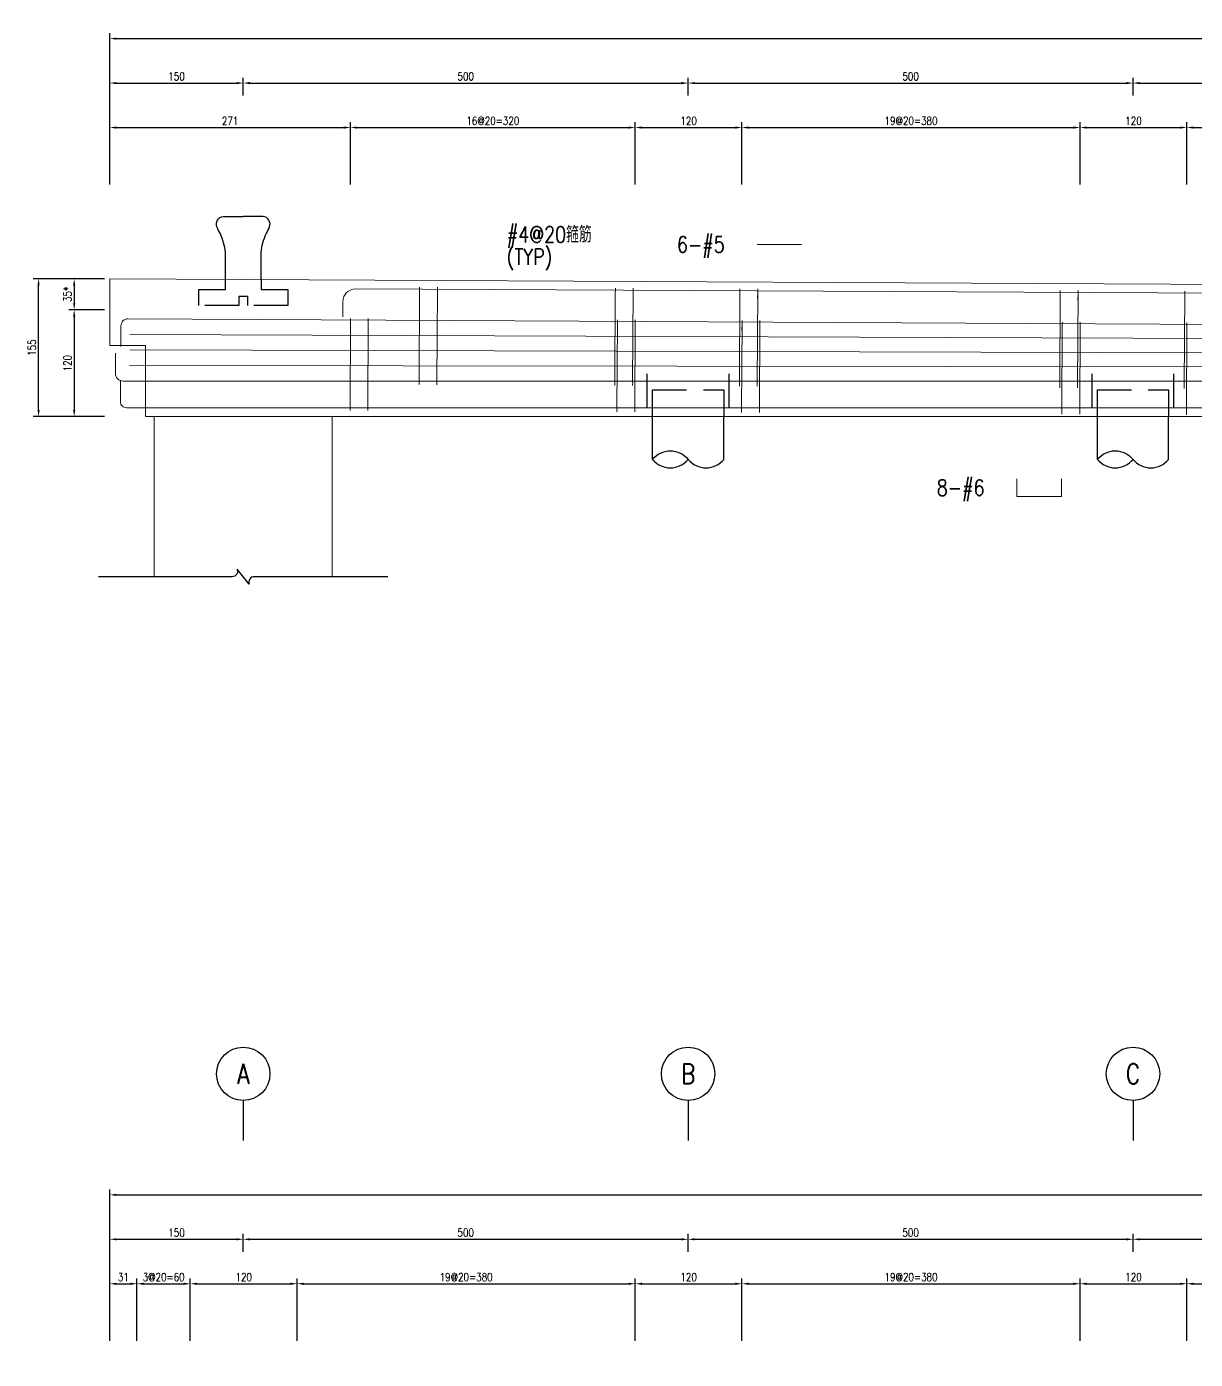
# Model space of a CAD drawing. Extents: x -4754 to 4976, y -19960 to 3841.
# Drawn here: x -359 to 955, y -14060 to -12561 of the extents above; entities that cross this region are included whole.
import ezdxf
from ezdxf.enums import TextEntityAlignment as Align

# ---------------------------------------------------------------- set-up
doc = ezdxf.new("R2010")
doc.units = 0
doc.header["$LTSCALE"] = 3
doc.linetypes.add('DASHED', pattern=[19.05, 12.7, -6.35])
doc.layers.get('0').update_dxf_attribs({"linetype": 'CONTINUOUS'})
doc.layers.add('HB_0', color=7, linetype='CONTINUOUS', transparency=0.5)
for name, color, linetype in [('HB_DIM', 1, 'CONTINUOUS'), ('HB_TXT_CTEXT', 2, 'CONTINUOUS'), ('鋼筋', 3, 'CONTINUOUS')]:
    doc.layers.add(name, color=color, linetype=linetype)
doc.styles.get("Standard").update_dxf_attribs({"font": 'ROMANS.shx', "width": 0.8, "bigfont": 'chineset.shx'})
doc.dimstyles.new('30', dxfattribs={"dimscale": 3, "dimtxt": 3, "dimasz": 2.5, "dimexe": 2, "dimexo": 2, "dimgap": 1, "dimtad": 1, "dimdsep": 46, "dimtxsty": 'Standard', "dimcen": 0, "dimclrd": 256, "dimclre": 256, "dimclrt": 2, "dimadec": 0, "dimazin": 0, "dimtfac": 1, "dimtix": 1, "dimtmove": 2, "dimatfit": 3, "dimfxl": 1, "dimtolj": 1, "dimtzin": 0, "dimarcsym": 0})

# ---------------------------------------------------------------- blocks, each defined once
blk = doc.blocks.new('fender_bottom')
at = {"color": 1, "linetype": 'Continuous'}
blk.add_lwpolyline([(162.5, 0), (12.5, 0, 0.529473), (6.7, -8.6), (-6.7, 8.6, -0.532815), (-12.5, 0), (-162.5, 0)], format="xyb", dxfattribs=at)
blk = doc.blocks.new('fender_top_transverse')
at = {"layer": 'HB_0', "color": 1, "linetype": 'Continuous'}
for points in [[(-20, 30), (-20, 60, 0.07193), (-25.7, 80.5, -0.041495), (-29.5, 88.2, -0.488993), (-22.5, 100), (0, 100)], [(20, 30), (20, 60, -0.07193), (25.7, 80.5, 0.041495), (29.5, 88.2, 0.488993), (22.5, 100), (0, 100)]]:
    blk.add_lwpolyline(points, format="xyb", dxfattribs=at)
at = {"layer": 'HB_0', "color": 252, "linetype": 'DASHED'}
blk.add_lwpolyline([(20, 30), (20, 18), (50, 18), (50, 0), (5, 0), (5, 10), (-5, 10), (-5, 0), (-50, 0), (-50, 18), (-20, 18), (-20, 30)], dxfattribs=at)
blk = doc.blocks.new('pile_vertical')
at = {"color": 252, "linetype": 'DASHED'}
for p, q in [((-46, 10), (-46, 50)), ((46, 10), (46, 50))]:
    blk.add_line(p, q, dxfattribs=at)
at = {"linetype": 'Continuous'}
for p, q in [((-40, -48.1), (-40, 0)), ((40, -48.1), (40, 0))]:
    blk.add_line(p, q, dxfattribs=at)
at = {"color": 252, "linetype": 'DASHED'}
blk.add_lwpolyline([(-40, 0), (-40, 30), (40, 30), (40, 0)], dxfattribs=at)
at = {"linetype": 'Continuous'}
for points in [[(-40, -48.1, -0.48), (0, -48.1, 0.48), (40, -48.1, 0.48)], [(-40, -48.1, 0.48), (0, -48.1, 0.48)]]:
    blk.add_lwpolyline(points, format="xyb", dxfattribs=at)
blk = doc.blocks.new('*D369')
at = {"layer": 'HB_DIM', "linetype": 'Continuous', "lineweight": -2}
for p, q in [((-271.4, -12844.8), (-311.4, -12844.8)), ((-305.4, -12852.3), (-305.4, -12872.3)), ((-271.4, -12879.8), (-311.4, -12879.8))]:
    blk.add_line(p, q, dxfattribs=at)
at = {"layer": 'HB_DIM'}
for points in [[(-304.2, -12852.3), (-306.7, -12852.3), (-305.4, -12844.8)], [(-306.7, -12872.3), (-304.2, -12872.3), (-305.4, -12879.8)]]:
    blk.add_solid(points, dxfattribs=at)
at = {"layer": 'HB_DIM', "color": 2, "linetype": 'Continuous', "insert": (-312.9, -12862.3), "char_height": 9, "attachment_point": 5, "rotation": 90}
blk.add_mtext('\\A1;35*', dxfattribs=at)
blk = doc.blocks.new('*D370')
at = {"layer": 'HB_DIM', "linetype": 'Continuous', "lineweight": -2}
for p, q in [((-271.4, -12879.8), (-311.4, -12879.8)), ((-305.4, -12887.3), (-305.4, -12992.3)), ((-271.4, -12999.8), (-311.4, -12999.8))]:
    blk.add_line(p, q, dxfattribs=at)
at = {"layer": 'HB_DIM'}
for points in [[(-304.2, -12887.3), (-306.7, -12887.3), (-305.4, -12879.8)], [(-306.7, -12992.3), (-304.2, -12992.3), (-305.4, -12999.8)]]:
    blk.add_solid(points, dxfattribs=at)
at = {"layer": 'HB_DIM', "color": 2, "linetype": 'Continuous', "insert": (-312.9, -12939.8), "char_height": 9, "attachment_point": 5, "rotation": 90}
blk.add_mtext('\\A1;120', dxfattribs=at)
blk = doc.blocks.new('*D371')
at = {"layer": 'HB_DIM', "linetype": 'Continuous', "lineweight": -2}
for p, q in [((-265.4, -12738.8), (-265.4, -12668.8)), ((-257.9, -12674.8), (-2.4, -12674.8)), ((5.1, -12738.8), (5.1, -12668.8))]:
    blk.add_line(p, q, dxfattribs=at)
at = {"layer": 'HB_DIM'}
for points in [[(-257.9, -12673.6), (-257.9, -12676.1), (-265.4, -12674.8)], [(-2.4, -12676.1), (-2.4, -12673.6), (5.1, -12674.8)]]:
    blk.add_solid(points, dxfattribs=at)
at = {"layer": 'HB_DIM', "color": 2, "linetype": 'Continuous', "insert": (-130.2, -12667.3), "char_height": 9, "attachment_point": 5, "rotation": 0}
blk.add_mtext('\\A1;271', dxfattribs=at)
blk = doc.blocks.new('*D372')
at = {"layer": 'HB_DIM', "linetype": 'Continuous', "lineweight": -2}
for p, q in [((5.1, -12738.8), (5.1, -12668.8)), ((12.6, -12674.8), (317.6, -12674.8)), ((325.1, -12738.8), (325.1, -12668.8))]:
    blk.add_line(p, q, dxfattribs=at)
at = {"layer": 'HB_DIM'}
for points in [[(12.6, -12673.6), (12.6, -12676.1), (5.1, -12674.8)], [(317.6, -12676.1), (317.6, -12673.6), (325.1, -12674.8)]]:
    blk.add_solid(points, dxfattribs=at)
at = {"layer": 'HB_DIM', "color": 2, "linetype": 'Continuous', "insert": (165.1, -12667.3), "char_height": 9, "attachment_point": 5, "rotation": 0}
blk.add_mtext('\\A1;16@20=320', dxfattribs=at)
blk = doc.blocks.new('*D373')
at = {"layer": 'HB_DIM', "linetype": 'Continuous', "lineweight": -2}
for p, q in [((325.1, -12738.8), (325.1, -12668.8)), ((332.6, -12674.8), (437.6, -12674.8)), ((445.1, -12738.8), (445.1, -12668.8))]:
    blk.add_line(p, q, dxfattribs=at)
at = {"layer": 'HB_DIM'}
for points in [[(332.6, -12673.6), (332.6, -12676.1), (325.1, -12674.8)], [(437.6, -12676.1), (437.6, -12673.6), (445.1, -12674.8)]]:
    blk.add_solid(points, dxfattribs=at)
at = {"layer": 'HB_DIM', "color": 2, "linetype": 'Continuous', "insert": (385.1, -12667.3), "char_height": 9, "attachment_point": 5, "rotation": 0}
blk.add_mtext('\\A1;120', dxfattribs=at)
blk = doc.blocks.new('*D374')
at = {"layer": 'HB_DIM', "linetype": 'Continuous', "lineweight": -2}
for p, q in [((445.1, -12738.8), (445.1, -12668.8)), ((452.6, -12674.8), (817.6, -12674.8)), ((825.1, -12738.8), (825.1, -12668.8))]:
    blk.add_line(p, q, dxfattribs=at)
at = {"layer": 'HB_DIM'}
for points in [[(452.6, -12673.6), (452.6, -12676.1), (445.1, -12674.8)], [(817.6, -12676.1), (817.6, -12673.6), (825.1, -12674.8)]]:
    blk.add_solid(points, dxfattribs=at)
at = {"layer": 'HB_DIM', "color": 2, "linetype": 'Continuous', "insert": (635.1, -12667.3), "char_height": 9, "attachment_point": 5, "rotation": 0}
blk.add_mtext('\\A1;19@20=380', dxfattribs=at)
blk = doc.blocks.new('*D375')
at = {"layer": 'HB_DIM', "linetype": 'Continuous', "lineweight": -2}
for p, q in [((825.1, -12738.8), (825.1, -12668.8)), ((832.6, -12674.8), (937.6, -12674.8)), ((945.1, -12738.8), (945.1, -12668.8))]:
    blk.add_line(p, q, dxfattribs=at)
at = {"layer": 'HB_DIM'}
for points in [[(832.6, -12673.6), (832.6, -12676.1), (825.1, -12674.8)], [(937.6, -12676.1), (937.6, -12673.6), (945.1, -12674.8)]]:
    blk.add_solid(points, dxfattribs=at)
at = {"layer": 'HB_DIM', "color": 2, "linetype": 'Continuous', "insert": (885.1, -12667.3), "char_height": 9, "attachment_point": 5, "rotation": 0}
blk.add_mtext('\\A1;120', dxfattribs=at)
blk = doc.blocks.new('*D376')
at = {"layer": 'HB_DIM', "linetype": 'Continuous', "lineweight": -2}
for p, q in [((945.1, -12738.8), (945.1, -12668.8)), ((952.6, -12674.8), (1317.6, -12674.8)), ((1325.1, -12738.8), (1325.1, -12668.8))]:
    blk.add_line(p, q, dxfattribs=at)
at = {"layer": 'HB_DIM'}
for points in [[(952.6, -12673.6), (952.6, -12676.1), (945.1, -12674.8)], [(1317.6, -12676.1), (1317.6, -12673.6), (1325.1, -12674.8)]]:
    blk.add_solid(points, dxfattribs=at)
at = {"layer": 'HB_DIM', "color": 2, "linetype": 'Continuous', "insert": (1135.1, -12667.3), "char_height": 9, "attachment_point": 5, "rotation": 0}
blk.add_mtext('\\A1;19@20=380', dxfattribs=at)
blk = doc.blocks.new('*D384')
at = {"layer": 'HB_DIM', "linetype": 'Continuous', "lineweight": -2}
for p, q in [((-265.4, -12738.8), (-265.4, -12568.8)), ((2714.6, -12753.8), (2714.6, -12568.8)), ((-257.9, -12574.8), (2707.1, -12574.8))]:
    blk.add_line(p, q, dxfattribs=at)
at = {"layer": 'HB_DIM'}
for points in [[(-257.9, -12573.6), (-257.9, -12576.1), (-265.4, -12574.8)], [(2707.1, -12576.1), (2707.1, -12573.6), (2714.6, -12574.8)]]:
    blk.add_solid(points, dxfattribs=at)
at = {"layer": 'HB_DIM', "color": 2, "linetype": 'Continuous', "insert": (1224.6, -12567.3), "char_height": 9, "attachment_point": 5, "rotation": 0}
blk.add_mtext('\\A1;2980', dxfattribs=at)
blk = doc.blocks.new('*D385')
at = {"layer": 'HB_DIM', "linetype": 'Continuous', "lineweight": -2}
for p, q in [((-265.4, -12738.8), (-265.4, -12618.8)), ((-257.9, -12624.8), (-122.9, -12624.8)), ((-115.4, -12638.8), (-115.4, -12618.8))]:
    blk.add_line(p, q, dxfattribs=at)
at = {"layer": 'HB_DIM'}
for points in [[(-257.9, -12623.6), (-257.9, -12626.1), (-265.4, -12624.8)], [(-122.9, -12626.1), (-122.9, -12623.6), (-115.4, -12624.8)]]:
    blk.add_solid(points, dxfattribs=at)
at = {"layer": 'HB_DIM', "color": 2, "linetype": 'Continuous', "insert": (-190.4, -12617.3), "char_height": 9, "attachment_point": 5, "rotation": 0}
blk.add_mtext('\\A1;150', dxfattribs=at)
blk = doc.blocks.new('*D386')
at = {"layer": 'HB_DIM', "linetype": 'Continuous', "lineweight": -2}
for p, q in [((-115.4, -12638.8), (-115.4, -12618.8)), ((-107.9, -12624.8), (377.1, -12624.8)), ((384.6, -12638.8), (384.6, -12618.8))]:
    blk.add_line(p, q, dxfattribs=at)
at = {"layer": 'HB_DIM'}
for points in [[(-107.9, -12623.6), (-107.9, -12626.1), (-115.4, -12624.8)], [(377.1, -12626.1), (377.1, -12623.6), (384.6, -12624.8)]]:
    blk.add_solid(points, dxfattribs=at)
at = {"layer": 'HB_DIM', "color": 2, "linetype": 'Continuous', "insert": (134.6, -12617.3), "char_height": 9, "attachment_point": 5, "rotation": 0}
blk.add_mtext('\\A1;500', dxfattribs=at)
blk = doc.blocks.new('*D387')
at = {"layer": 'HB_DIM', "linetype": 'Continuous', "lineweight": -2}
for p, q in [((384.6, -12638.8), (384.6, -12618.8)), ((392.1, -12624.8), (877.1, -12624.8)), ((884.6, -12638.8), (884.6, -12618.8))]:
    blk.add_line(p, q, dxfattribs=at)
at = {"layer": 'HB_DIM'}
for points in [[(392.1, -12623.6), (392.1, -12626.1), (384.6, -12624.8)], [(877.1, -12626.1), (877.1, -12623.6), (884.6, -12624.8)]]:
    blk.add_solid(points, dxfattribs=at)
at = {"layer": 'HB_DIM', "color": 2, "linetype": 'Continuous', "insert": (634.6, -12617.3), "char_height": 9, "attachment_point": 5, "rotation": 0}
blk.add_mtext('\\A1;500', dxfattribs=at)
blk = doc.blocks.new('*D388')
at = {"layer": 'HB_DIM', "linetype": 'Continuous', "lineweight": -2}
for p, q in [((884.6, -12638.8), (884.6, -12618.8)), ((892.1, -12624.8), (1377.1, -12624.8)), ((1384.6, -12638.8), (1384.6, -12618.8))]:
    blk.add_line(p, q, dxfattribs=at)
at = {"layer": 'HB_DIM'}
for points in [[(892.1, -12623.6), (892.1, -12626.1), (884.6, -12624.8)], [(1377.1, -12626.1), (1377.1, -12623.6), (1384.6, -12624.8)]]:
    blk.add_solid(points, dxfattribs=at)
at = {"layer": 'HB_DIM', "color": 2, "linetype": 'Continuous', "insert": (1134.6, -12617.3), "char_height": 9, "attachment_point": 5, "rotation": 0}
blk.add_mtext('\\A1;500', dxfattribs=at)
blk = doc.blocks.new('*D392')
at = {"layer": 'HB_DIM', "linetype": 'Continuous', "lineweight": -2}
for p, q in [((-281.4, -12844.8), (-351.4, -12844.8)), ((-345.4, -12992.3), (-345.4, -12852.3)), ((-281.4, -12999.8), (-351.4, -12999.8))]:
    blk.add_line(p, q, dxfattribs=at)
at = {"layer": 'HB_DIM'}
for points in [[(-344.2, -12852.3), (-346.7, -12852.3), (-345.4, -12844.8)], [(-346.7, -12992.3), (-344.2, -12992.3), (-345.4, -12999.8)]]:
    blk.add_solid(points, dxfattribs=at)
at = {"layer": 'HB_DIM', "color": 2, "linetype": 'Continuous', "insert": (-352.9, -12922.3), "char_height": 9, "attachment_point": 5, "rotation": 90}
blk.add_mtext('\\A1;155', dxfattribs=at)
blk = doc.blocks.new('line_guide')
at = {"color": 4, "linetype": 'Continuous'}
blk.add_line((0, 0), (0, -45), dxfattribs=at)
blk.add_circle((0, 30), 30, dxfattribs=at)
at = {"color": 4, "linetype": 'Continuous', "width": 0.8}
blk.add_attdef('A', text='', height=22.5, dxfattribs=at).set_placement((0, 30), align=Align.MIDDLE)
blk = doc.blocks.new('*D395')
at = {"layer": 'HB_DIM', "linetype": 'Continuous', "lineweight": -2}
for p, q in [((-265.4, -14038.8), (-265.4, -13968.8)), ((-257.9, -13974.8), (-242.4, -13974.8)), ((-234.9, -14038.8), (-234.9, -13968.8))]:
    blk.add_line(p, q, dxfattribs=at)
at = {"layer": 'HB_DIM'}
for points in [[(-257.9, -13973.6), (-257.9, -13976.1), (-265.4, -13974.8)], [(-242.4, -13976.1), (-242.4, -13973.6), (-234.9, -13974.8)]]:
    blk.add_solid(points, dxfattribs=at)
at = {"layer": 'HB_DIM', "color": 2, "linetype": 'Continuous', "insert": (-250.2, -13967.3), "char_height": 9, "attachment_point": 5, "rotation": 0}
blk.add_mtext('\\A1;31', dxfattribs=at)
blk = doc.blocks.new('*D396')
at = {"layer": 'HB_DIM', "linetype": 'Continuous', "lineweight": -2}
for p, q in [((-234.9, -14038.8), (-234.9, -13968.8)), ((-227.4, -13974.8), (-182.4, -13974.8)), ((-174.9, -14038.8), (-174.9, -13968.8))]:
    blk.add_line(p, q, dxfattribs=at)
at = {"layer": 'HB_DIM'}
for points in [[(-227.4, -13973.6), (-227.4, -13976.1), (-234.9, -13974.8)], [(-182.4, -13976.1), (-182.4, -13973.6), (-174.9, -13974.8)]]:
    blk.add_solid(points, dxfattribs=at)
at = {"layer": 'HB_DIM', "color": 2, "linetype": 'Continuous', "insert": (-204.9, -13967.3), "char_height": 9, "attachment_point": 5, "rotation": 0}
blk.add_mtext('\\A1;3@20=60', dxfattribs=at)
blk = doc.blocks.new('*D397')
at = {"layer": 'HB_DIM', "linetype": 'Continuous', "lineweight": -2}
for p, q in [((-174.9, -14038.8), (-174.9, -13968.8)), ((-167.4, -13974.8), (-62.4, -13974.8)), ((-54.9, -14038.8), (-54.9, -13968.8))]:
    blk.add_line(p, q, dxfattribs=at)
at = {"layer": 'HB_DIM'}
for points in [[(-167.4, -13973.6), (-167.4, -13976.1), (-174.9, -13974.8)], [(-62.4, -13976.1), (-62.4, -13973.6), (-54.9, -13974.8)]]:
    blk.add_solid(points, dxfattribs=at)
at = {"layer": 'HB_DIM', "color": 2, "linetype": 'Continuous', "insert": (-114.9, -13967.3), "char_height": 9, "attachment_point": 5, "rotation": 0}
blk.add_mtext('\\A1;120', dxfattribs=at)
blk = doc.blocks.new('*D398')
at = {"layer": 'HB_DIM', "linetype": 'Continuous', "lineweight": -2}
for p, q in [((-54.9, -14038.8), (-54.9, -13968.8)), ((-47.4, -13974.8), (317.6, -13974.8)), ((325.1, -14038.8), (325.1, -13968.8))]:
    blk.add_line(p, q, dxfattribs=at)
at = {"layer": 'HB_DIM'}
for points in [[(-47.4, -13973.6), (-47.4, -13976.1), (-54.9, -13974.8)], [(317.6, -13976.1), (317.6, -13973.6), (325.1, -13974.8)]]:
    blk.add_solid(points, dxfattribs=at)
at = {"layer": 'HB_DIM', "color": 2, "linetype": 'Continuous', "insert": (135.1, -13967.3), "char_height": 9, "attachment_point": 5, "rotation": 0}
blk.add_mtext('\\A1;19@20=380', dxfattribs=at)
blk = doc.blocks.new('*D399')
at = {"layer": 'HB_DIM', "linetype": 'Continuous', "lineweight": -2}
for p, q in [((325.1, -14038.8), (325.1, -13968.8)), ((332.6, -13974.8), (437.6, -13974.8)), ((445.1, -14038.8), (445.1, -13968.8))]:
    blk.add_line(p, q, dxfattribs=at)
at = {"layer": 'HB_DIM'}
for points in [[(332.6, -13973.6), (332.6, -13976.1), (325.1, -13974.8)], [(437.6, -13976.1), (437.6, -13973.6), (445.1, -13974.8)]]:
    blk.add_solid(points, dxfattribs=at)
at = {"layer": 'HB_DIM', "color": 2, "linetype": 'Continuous', "insert": (385.1, -13967.3), "char_height": 9, "attachment_point": 5, "rotation": 0}
blk.add_mtext('\\A1;120', dxfattribs=at)
blk = doc.blocks.new('*D400')
at = {"layer": 'HB_DIM', "linetype": 'Continuous', "lineweight": -2}
for p, q in [((445.1, -14038.8), (445.1, -13968.8)), ((452.6, -13974.8), (817.6, -13974.8)), ((825.1, -14038.8), (825.1, -13968.8))]:
    blk.add_line(p, q, dxfattribs=at)
at = {"layer": 'HB_DIM'}
for points in [[(452.6, -13973.6), (452.6, -13976.1), (445.1, -13974.8)], [(817.6, -13976.1), (817.6, -13973.6), (825.1, -13974.8)]]:
    blk.add_solid(points, dxfattribs=at)
at = {"layer": 'HB_DIM', "color": 2, "linetype": 'Continuous', "insert": (635.1, -13967.3), "char_height": 9, "attachment_point": 5, "rotation": 0}
blk.add_mtext('\\A1;19@20=380', dxfattribs=at)
blk = doc.blocks.new('*D401')
at = {"layer": 'HB_DIM', "linetype": 'Continuous', "lineweight": -2}
for p, q in [((825.1, -14038.8), (825.1, -13968.8)), ((832.6, -13974.8), (937.6, -13974.8)), ((945.1, -14038.8), (945.1, -13968.8))]:
    blk.add_line(p, q, dxfattribs=at)
at = {"layer": 'HB_DIM'}
for points in [[(832.6, -13973.6), (832.6, -13976.1), (825.1, -13974.8)], [(937.6, -13976.1), (937.6, -13973.6), (945.1, -13974.8)]]:
    blk.add_solid(points, dxfattribs=at)
at = {"layer": 'HB_DIM', "color": 2, "linetype": 'Continuous', "insert": (885.1, -13967.3), "char_height": 9, "attachment_point": 5, "rotation": 0}
blk.add_mtext('\\A1;120', dxfattribs=at)
blk = doc.blocks.new('*D402')
at = {"layer": 'HB_DIM', "linetype": 'Continuous', "lineweight": -2}
for p, q in [((945.1, -14038.8), (945.1, -13968.8)), ((952.6, -13974.8), (1317.6, -13974.8)), ((1325.1, -14038.8), (1325.1, -13968.8))]:
    blk.add_line(p, q, dxfattribs=at)
at = {"layer": 'HB_DIM'}
for points in [[(952.6, -13973.6), (952.6, -13976.1), (945.1, -13974.8)], [(1317.6, -13976.1), (1317.6, -13973.6), (1325.1, -13974.8)]]:
    blk.add_solid(points, dxfattribs=at)
at = {"layer": 'HB_DIM', "color": 2, "linetype": 'Continuous', "insert": (1135.1, -13967.3), "char_height": 9, "attachment_point": 5, "rotation": 0}
blk.add_mtext('\\A1;19@20=380', dxfattribs=at)
blk = doc.blocks.new('*D410')
at = {"layer": 'HB_DIM', "linetype": 'Continuous', "lineweight": -2}
for p, q in [((-265.4, -14038.8), (-265.4, -13868.8)), ((-257.9, -13874.8), (2707.1, -13874.8)), ((2714.6, -14053.8), (2714.6, -13868.8))]:
    blk.add_line(p, q, dxfattribs=at)
at = {"layer": 'HB_DIM'}
for points in [[(-257.9, -13873.6), (-257.9, -13876.1), (-265.4, -13874.8)], [(2707.1, -13876.1), (2707.1, -13873.6), (2714.6, -13874.8)]]:
    blk.add_solid(points, dxfattribs=at)
at = {"layer": 'HB_DIM', "color": 2, "linetype": 'Continuous', "insert": (1224.6, -13867.3), "char_height": 9, "attachment_point": 5, "rotation": 0}
blk.add_mtext('\\A1;2980', dxfattribs=at)
blk = doc.blocks.new('*D411')
at = {"layer": 'HB_DIM', "linetype": 'Continuous', "lineweight": -2}
for p, q in [((-265.4, -14038.8), (-265.4, -13918.8)), ((-115.4, -13938.8), (-115.4, -13918.8)), ((-257.9, -13924.8), (-122.9, -13924.8))]:
    blk.add_line(p, q, dxfattribs=at)
at = {"layer": 'HB_DIM'}
for points in [[(-257.9, -13923.6), (-257.9, -13926.1), (-265.4, -13924.8)], [(-122.9, -13926.1), (-122.9, -13923.6), (-115.4, -13924.8)]]:
    blk.add_solid(points, dxfattribs=at)
at = {"layer": 'HB_DIM', "color": 2, "linetype": 'Continuous', "insert": (-190.4, -13917.3), "char_height": 9, "attachment_point": 5, "rotation": 0}
blk.add_mtext('\\A1;150', dxfattribs=at)
blk = doc.blocks.new('*D412')
at = {"layer": 'HB_DIM', "linetype": 'Continuous', "lineweight": -2}
for p, q in [((-115.4, -13938.8), (-115.4, -13918.8)), ((384.6, -13938.8), (384.6, -13918.8)), ((-107.9, -13924.8), (377.1, -13924.8))]:
    blk.add_line(p, q, dxfattribs=at)
at = {"layer": 'HB_DIM'}
for points in [[(-107.9, -13923.6), (-107.9, -13926.1), (-115.4, -13924.8)], [(377.1, -13926.1), (377.1, -13923.6), (384.6, -13924.8)]]:
    blk.add_solid(points, dxfattribs=at)
at = {"layer": 'HB_DIM', "color": 2, "linetype": 'Continuous', "insert": (134.6, -13917.3), "char_height": 9, "attachment_point": 5, "rotation": 0}
blk.add_mtext('\\A1;500', dxfattribs=at)
blk = doc.blocks.new('*D413')
at = {"layer": 'HB_DIM', "linetype": 'Continuous', "lineweight": -2}
for p, q in [((384.6, -13938.8), (384.6, -13918.8)), ((884.6, -13938.8), (884.6, -13918.8)), ((392.1, -13924.8), (877.1, -13924.8))]:
    blk.add_line(p, q, dxfattribs=at)
at = {"layer": 'HB_DIM'}
for points in [[(392.1, -13923.6), (392.1, -13926.1), (384.6, -13924.8)], [(877.1, -13926.1), (877.1, -13923.6), (884.6, -13924.8)]]:
    blk.add_solid(points, dxfattribs=at)
at = {"layer": 'HB_DIM', "color": 2, "linetype": 'Continuous', "insert": (634.6, -13917.3), "char_height": 9, "attachment_point": 5, "rotation": 0}
blk.add_mtext('\\A1;500', dxfattribs=at)
blk = doc.blocks.new('*D414')
at = {"layer": 'HB_DIM', "linetype": 'Continuous', "lineweight": -2}
for p, q in [((884.6, -13938.8), (884.6, -13918.8)), ((1384.6, -13938.8), (1384.6, -13918.8)), ((892.1, -13924.8), (1377.1, -13924.8))]:
    blk.add_line(p, q, dxfattribs=at)
at = {"layer": 'HB_DIM'}
for points in [[(892.1, -13923.6), (892.1, -13926.1), (884.6, -13924.8)], [(1377.1, -13926.1), (1377.1, -13923.6), (1384.6, -13924.8)]]:
    blk.add_solid(points, dxfattribs=at)
at = {"layer": 'HB_DIM', "color": 2, "linetype": 'Continuous', "insert": (1134.6, -13917.3), "char_height": 9, "attachment_point": 5, "rotation": 0}
blk.add_mtext('\\A1;500', dxfattribs=at)

msp = doc.modelspace()

# ---------------------------------------------------------------- linework, layer by layer
at = {"layer": 'HB_0', "lineweight": 5}
for p, q in [((-215.427, -12999.802), (-215.427, -13179.802)), ((-15.427, -12999.802), (-15.427, -13179.802))]:
    msp.add_line(p, q, dxfattribs=at)
msp.add_lwpolyline([(-225.427, -12999.802), (-225.427, -12919.802), (-265.427, -12919.802), (-265.427, -12844.802), (2714.573, -12859.802), (2714.573, -12999.802), (-225.427, -12999.802)], dxfattribs=at)
at = {"layer": 'HB_DIM', "color": 1, "linetype": 'Continuous'}
for points in [[(25.129, -12890.171, 0, 1.25, 0), (37.439, -12881.661, 0, 0, 0), (162.767, -12795.029, 0, 0, 0), (180.767, -12795.029, 0, 0, 0)], [(102.767, -12855.029, 0, 1.25, 0), (112.767, -12845.029, 0, 0, 0), (162.767, -12795.029, 0, 0, 0), (180.767, -12795.029, 0, 0, 0)], [(344.142, -12926.359, 0, 1.25, 0), (344.142, -12911.359, 0, 0, 0), (344.142, -12806.359, 0, 0, 0), (362.142, -12806.359, 0, 0, 0)], [(344.142, -12943.104, 0, 1.25, 0), (344.142, -12928.104, 0, 0, 0), (344.142, -12806.359, 0, 0, 0), (362.142, -12806.359, 0, 0, 0)], [(344.142, -12909.614, 0, 1.25, 0), (344.142, -12894.614, 0, 0, 0), (344.142, -12806.359, 0, 0, 0), (362.142, -12806.359, 0, 0, 0)], [(931.051, -12895.823, 0, 1.25, 0), (931.051, -12880.823, 0, 0, 0), (931.051, -12805.823, 0, 0, 0), (949.051, -12805.823, 0, 0, 0)], [(929.798, -12959.808, 0, 1.25, 0), (929.798, -12974.808, 0, 0, 0), (929.798, -13049.808, 0, 0, 0), (947.798, -13049.808, 0, 0, 0)], [(636.132, -12989.826, 0, 1.25, 0), (636.132, -13004.826, 0, 0, 0), (636.132, -13079.826, 0, 0, 0), (654.132, -13079.826, 0, 0, 0)]]:
    msp.add_lwpolyline(points, format="xyseb", dxfattribs=at)
at = {"layer": 'HB_TXT_CTEXT', "lineweight": 5}
msp.add_line((462.142, -12806.359, 50), (512.142, -12806.359, 50), dxfattribs=at)
msp.add_polyline3d([(754.132, -13069.826, -50), (754.132, -13089.826, -50), (804.132, -13089.826, -50), (804.132, -13069.826, -50)], dxfattribs=at)
at = {"layer": '鋼筋', "lineweight": 5}
for p, q in [((11.01, -12856.193, -38), (2694.033, -12869.698, -38)), ((11.01, -12856.193, -27.143), (2694.033, -12869.698, -27.143)), ((11.01, -12856.193, -16.286), (2694.033, -12869.698, -16.286)), ((11.01, -12856.193, -5.429), (2694.033, -12869.698, -5.429)), ((11.01, -12856.193, 5.429), (2694.033, -12869.698, 5.429)), ((11.01, -12856.193, 16.286), (2694.033, -12869.698, 16.286)), ((11.01, -12856.193, 27.143), (2694.033, -12869.698, 27.143)), ((11.01, -12856.193, 38), (2694.033, -12869.698, 38)), ((-3.639, -12887.73, -38), (-3.553, -12870.61, -38)), ((-3.639, -12887.73, -27.143), (-3.553, -12870.61, -27.143)), ((-3.639, -12887.73, -16.286), (-3.553, -12870.61, -16.286)), ((-3.639, -12887.73, -5.429), (-3.553, -12870.61, -5.429)), ((-3.639, -12887.73, 5.429), (-3.553, -12870.61, 5.429)), ((-3.639, -12887.73, 16.286), (-3.553, -12870.61, 16.286)), ((-3.639, -12887.73, 27.143), (-3.553, -12870.61, 27.143)), ((-3.639, -12887.73, 38), (-3.553, -12870.61, 38)), ((82.754, -12857.512, 40.245), (82.235, -12960.652, 40.245)), ((82.235, -12960.652, -40.245), (82.754, -12857.512, -40.245)), ((82.716, -12865.132, 33.895), (82.754, -12857.512, 33.895)), ((82.754, -12857.512, -33.895), (82.716, -12865.132, -33.895)), ((102.754, -12857.613, 40.245), (102.235, -12960.752, 40.245)), ((102.235, -12960.752, -40.245), (102.754, -12857.613, -40.245)), ((102.715, -12865.233, 33.895), (102.754, -12857.613, 33.895)), ((102.754, -12857.613, -33.895), (102.715, -12865.233, -33.895)), ((302.751, -12858.62, 40.245), (302.232, -12961.759, 40.245)), ((302.232, -12961.759, -40.245), (302.751, -12858.62, -40.245)), ((302.713, -12866.24, 33.895), (302.751, -12858.62, 33.895)), ((302.751, -12858.62, -33.895), (302.713, -12866.24, -33.895)), ((322.751, -12858.72, 40.245), (322.232, -12961.86, 40.245)), ((322.232, -12961.86, -40.245), (322.751, -12858.72, -40.245)), ((322.713, -12866.34, 33.895), (322.751, -12858.72, 33.895)), ((322.751, -12858.72, -33.895), (322.713, -12866.34, -33.895)), ((442.749, -12859.324, 40.245), (442.23, -12962.464, 40.245)), ((442.23, -12962.464, -40.245), (442.749, -12859.324, -40.245)), ((442.711, -12866.944, 33.895), (442.749, -12859.324, 33.895)), ((442.749, -12859.324, -33.895), (442.711, -12866.944, -33.895)), ((462.749, -12859.425, 40.245), (462.23, -12962.564, 40.245)), ((462.23, -12962.564, -40.245), (462.749, -12859.425, -40.245)), ((462.711, -12867.045, 33.895), (462.749, -12859.425, 33.895)), ((462.749, -12859.425, -33.895), (462.711, -12867.045, -33.895)), ((802.745, -12861.137, 40.245), (802.226, -12964.276, 40.245)), ((802.226, -12964.276, -40.245), (802.745, -12861.137, -40.245)), ((802.707, -12868.756, 33.895), (802.745, -12861.137, 33.895)), ((802.745, -12861.137, -33.895), (802.707, -12868.756, -33.895)), ((822.745, -12861.237, 40.245), (822.225, -12964.377, 40.245)), ((822.225, -12964.377, -40.245), (822.745, -12861.237, -40.245)), ((822.706, -12868.857, 33.895), (822.745, -12861.237, 33.895)), ((822.745, -12861.237, -33.895), (822.706, -12868.857, -33.895)), ((942.743, -12861.841, 40.245), (942.224, -12964.981, 40.245)), ((942.224, -12964.981, -40.245), (942.743, -12861.841, -40.245)), ((942.705, -12869.461, 33.895), (942.743, -12861.841, 33.895)), ((942.743, -12861.841, -33.895), (942.705, -12869.461, -33.895)), ((-253.03, -12920.973, -50), (-252.912, -12897.633, -50)), ((-253.03, -12920.973, -35.714), (-252.912, -12897.633, -35.714)), ((-253.03, -12920.973, -21.429), (-252.912, -12897.633, -21.429)), ((-253.03, -12920.973, -7.143), (-252.912, -12897.633, -7.143)), ((-253.03, -12920.973, 7.143), (-252.912, -12897.633, 7.143)), ((-253.03, -12920.973, 21.429), (-252.912, -12897.633, 21.429)), ((-253.03, -12920.973, 35.714), (-252.912, -12897.633, 35.714)), ((-253.03, -12920.973, 50), (-252.912, -12897.633, 50)), ((-245.103, -12889.902, -50), (2695.282, -12904.703, -50)), ((-245.103, -12889.902, -35.714), (2695.282, -12904.703, -35.714)), ((-245.103, -12889.902, -21.429), (2695.282, -12904.703, -21.429)), ((-245.103, -12889.902, -7.143), (2695.282, -12904.703, -7.143)), ((-245.103, -12889.902, 7.143), (2695.282, -12904.703, 7.143)), ((-245.103, -12889.902, 21.429), (2695.282, -12904.703, 21.429)), ((-245.103, -12889.902, 35.714), (2695.282, -12904.703, 35.714)), ((-245.103, -12889.902, 50), (2695.282, -12904.703, 50)), ((5.116, -12892.654, 51.745), (4.627, -12989.791, 51.745)), ((4.627, -12989.791, -51.745), (5.116, -12892.654, -51.745)), ((5.078, -12900.274, 45.395), (5.116, -12892.654, 45.395)), ((5.116, -12892.654, -45.395), (5.078, -12900.274, -45.395)), ((25.116, -12892.754, 51.745), (24.627, -12989.892, 51.745)), ((24.627, -12989.892, -51.745), (25.116, -12892.754, -51.745)), ((25.078, -12900.374, 45.395), (25.116, -12892.754, 45.395)), ((25.116, -12892.754, -45.395), (25.078, -12900.374, -45.395)), ((305.112, -12894.164, 51.745), (304.623, -12991.301, 51.745)), ((304.623, -12991.301, -51.745), (305.112, -12894.164, -51.745)), ((305.074, -12901.784, 45.395), (305.112, -12894.164, 45.395)), ((305.112, -12894.164, -45.395), (305.074, -12901.784, -45.395)), ((325.112, -12894.264, 51.745), (324.623, -12991.402, 51.745)), ((324.623, -12991.402, -51.745), (325.112, -12894.264, -51.745)), ((325.074, -12901.884, 45.395), (325.112, -12894.264, 45.395)), ((325.112, -12894.264, -45.395), (325.074, -12901.884, -45.395)), ((445.111, -12894.869, 51.745), (444.622, -12992.006, 51.745)), ((444.622, -12992.006, -51.745), (445.111, -12894.869, -51.745)), ((445.072, -12902.488, 45.395), (445.111, -12894.869, 45.395)), ((445.111, -12894.869, -45.395), (445.072, -12902.488, -45.395)), ((465.11, -12894.969, 51.745), (464.621, -12992.107, 51.745)), ((464.621, -12992.107, -51.745), (465.11, -12894.969, -51.745)), ((465.072, -12902.589, 45.395), (465.11, -12894.969, 45.395)), ((465.11, -12894.969, -45.395), (465.072, -12902.589, -45.395)), ((805.106, -12896.681, 51.745), (804.617, -12993.818, 51.745)), ((804.617, -12993.818, -51.745), (805.106, -12896.681, -51.745)), ((805.068, -12904.3, 45.395), (805.106, -12896.681, 45.395)), ((805.106, -12896.681, -45.395), (805.068, -12904.3, -45.395)), ((825.106, -12896.781, 51.745), (824.617, -12993.919, 51.745)), ((824.617, -12993.919, -51.745), (825.106, -12896.781, -51.745)), ((825.067, -12904.401, 45.395), (825.106, -12896.781, 45.395)), ((825.106, -12896.781, -45.395), (825.067, -12904.401, -45.395)), ((945.104, -12897.385, 51.745), (944.615, -12994.523, 51.745)), ((944.615, -12994.523, -51.745), (945.104, -12897.385, -51.745)), ((945.066, -12905.005, 45.395), (945.104, -12897.385, 45.395)), ((945.104, -12897.385, -45.395), (945.066, -12905.005, -45.395)), ((-242.961, -12907.406, -50), (2692.983, -12918.449, -50)), ((-242.961, -12907.406, 50), (2692.983, -12918.449, 50)), ((-259.068, -12928.563, -50), (-259.18, -12950.897, -50)), ((-259.068, -12928.563, -35.714), (-259.18, -12950.897, -35.714)), ((-259.068, -12928.563, -21.429), (-259.18, -12950.897, -21.429)), ((-259.068, -12928.563, -7.143), (-259.18, -12950.897, -7.143)), ((-259.068, -12928.563, 7.143), (-259.18, -12950.897, 7.143)), ((-259.068, -12928.563, 21.429), (-259.18, -12950.897, 21.429)), ((-259.068, -12928.563, 35.714), (-259.18, -12950.897, 35.714)), ((-259.068, -12928.563, 50), (-259.18, -12950.897, 50)), ((-243.049, -12924.898, -50), (2692.906, -12932.206, -50)), ((-243.049, -12924.898, 50), (2692.906, -12932.206, 50)), ((-243.137, -12942.39, -50), (2692.825, -12945.964, -50)), ((-243.137, -12942.39, 50), (2692.825, -12945.964, 50)), ((-253.221, -12958.907, -50), (-253.343, -12983.143, -50)), ((-253.221, -12958.907, -35.714), (-253.343, -12983.143, -35.714)), ((-253.221, -12958.907, -21.429), (-253.343, -12983.143, -21.429)), ((-253.221, -12958.907, -7.143), (-253.343, -12983.143, -7.143)), ((-253.221, -12958.907, 7.143), (-253.343, -12983.143, 7.143)), ((-253.221, -12958.907, 21.429), (-253.343, -12983.143, 21.429)), ((-253.221, -12958.907, 35.714), (-253.343, -12983.143, 35.714)), ((-253.221, -12958.907, 50), (-253.343, -12983.143, 50)), ((-250.29, -12959.832, -50), (2699.93, -12959.772, -50)), ((-250.29, -12959.832, -35.714), (2699.93, -12959.772, -35.714)), ((-250.29, -12959.832, -21.429), (2699.93, -12959.772, -21.429)), ((-250.29, -12959.832, -7.143), (2699.93, -12959.772, -7.143)), ((-250.29, -12959.832, 7.143), (2699.93, -12959.772, 7.143)), ((-250.29, -12959.832, 21.429), (2699.93, -12959.772, 21.429)), ((-250.29, -12959.832, 35.714), (2699.93, -12959.772, 35.714)), ((-250.29, -12959.832, 50), (2699.93, -12959.772, 50)), ((82.219, -12963.827, 37.07), (82.219, -12963.827, -37.07)), ((102.219, -12963.927, 37.07), (102.219, -12963.927, -37.07)), ((302.216, -12964.934, 37.07), (302.216, -12964.934, -37.07)), ((322.216, -12965.035, 37.07), (322.216, -12965.035, -37.07)), ((442.214, -12965.639, 37.07), (442.214, -12965.639, -37.07)), ((462.214, -12965.739, 37.07), (462.214, -12965.739, -37.07)), ((802.21, -12967.451, 37.07), (802.21, -12967.451, -37.07)), ((822.209, -12967.551, 37.07), (822.209, -12967.551, -37.07)), ((942.208, -12968.155, 37.07), (942.208, -12968.155, -37.07)), ((-246.657, -12989.862, -50), (2695.973, -12989.742, -50)), ((-246.657, -12989.862, -35.714), (2695.973, -12989.742, -35.714)), ((-246.657, -12989.862, -21.429), (2695.973, -12989.742, -21.429)), ((-246.657, -12989.862, -7.143), (2695.973, -12989.742, -7.143)), ((-246.657, -12989.862, 7.143), (2695.973, -12989.742, 7.143)), ((-246.657, -12989.862, 21.429), (2695.973, -12989.742, 21.429)), ((-246.657, -12989.862, 35.714), (2695.973, -12989.742, 35.714)), ((-246.657, -12989.862, 50), (2695.973, -12989.742, 50)), ((4.611, -12992.966, 48.57), (4.611, -12992.966, -48.57)), ((24.611, -12993.067, 48.57), (24.611, -12993.067, -48.57)), ((304.607, -12994.476, 48.57), (304.607, -12994.476, -48.57)), ((324.607, -12994.577, 48.57), (324.607, -12994.577, -48.57)), ((444.606, -12995.181, 48.57), (444.606, -12995.181, -48.57)), ((464.605, -12995.282, 48.57), (464.605, -12995.282, -48.57)), ((804.601, -12996.993, 48.57), (804.601, -12996.993, -48.57)), ((824.601, -12997.094, 48.57), (824.601, -12997.094, -48.57)), ((944.599, -12997.698, 48.57), (944.599, -12997.698, -48.57))]:
    msp.add_line(p, q, dxfattribs=at)
at = {"layer": '鋼筋', "lineweight": 5, "extrusion": (0, 0, -1)}
for centre, radius, end in [((-10.937, -12870.683, 38), 14.49, 90.288399), ((-10.937, -12870.683, 27.143), 14.49, 90.288399), ((-10.937, -12870.683, 16.286), 14.49, 90.288399), ((-10.937, -12870.683, 5.429), 14.49, 90.288399), ((-10.937, -12870.683, -5.429), 14.49, 90.288399), ((-10.937, -12870.683, -16.286), 14.49, 90.288399), ((-10.937, -12870.683, -27.143), 14.49, 90.288399), ((-10.937, -12870.683, -38), 14.49, 90.288399), ((245.142, -12897.672, 50), 7.77, 90.288403), ((245.142, -12897.672, 35.714), 7.77, 90.288403), ((245.142, -12897.672, 21.429), 7.77, 90.288403), ((245.142, -12897.672, 7.143), 7.77, 90.288403), ((245.142, -12897.672, -7.143), 7.77, 90.288403), ((245.142, -12897.672, -21.429), 7.77, 90.288403), ((245.142, -12897.672, -35.714), 7.77, 90.288403), ((245.142, -12897.672, -50), 7.77, 90.288403)]:
    msp.add_arc(centre, radius, 0.288399, end, dxfattribs=at)
at = {"layer": '鋼筋', "lineweight": 5, "extrusion": (0.999987, -0.005033, 0)}
for centre, start, end in [((-12856.933, 37.07, 147.471), 270, 90), ((-12856.933, -37.07, 147.471), 270, 90), ((-12856.933, 37.07, 167.471), 270, 90), ((-12856.933, -37.07, 167.471), 270, 90), ((-12856.933, 37.07, 367.471), 270, 90), ((-12856.933, -37.07, 367.471), 270, 90), ((-12856.933, 37.07, 387.471), 270, 90), ((-12856.933, -37.07, 387.471), 270, 90), ((-12856.933, 37.07, 507.471), 270, 90), ((-12856.933, -37.07, 507.471), 270, 90), ((-12856.933, 37.07, 527.471), 270, 90), ((-12856.933, -37.07, 527.471), 270, 90), ((-12856.933, 37.07, 867.471), 270, 90), ((-12856.933, -37.07, 867.471), 270, 90), ((-12856.933, 37.07, 887.471), 270, 90), ((-12856.933, -37.07, 887.471), 270, 90), ((-12856.933, 37.07, 1007.471), 270, 90), ((-12856.933, -37.07, 1007.471), 270, 90), ((-12892.465, 48.57, 70.011), 270, 90), ((-12892.465, -48.57, 70.011), 270, 90), ((-12892.465, 48.57, 90.011), 270, 90), ((-12892.465, -48.57, 90.011), 270, 90), ((-12892.465, 48.57, 370.011), 270, 90), ((-12892.465, -48.57, 370.011), 270, 90), ((-12892.465, 48.57, 390.011), 270, 90), ((-12892.465, -48.57, 390.011), 270, 90), ((-12892.465, 48.57, 510.011), 270, 90), ((-12892.465, -48.57, 510.011), 270, 90), ((-12892.465, 48.57, 530.011), 270, 90), ((-12892.465, -48.57, 530.011), 270, 90), ((-12892.465, 48.57, 870.011), 270, 90), ((-12892.465, -48.57, 870.011), 270, 90), ((-12892.465, 48.57, 890.011), 270, 90), ((-12892.465, -48.57, 890.011), 270, 90), ((-12892.465, 48.57, 1010.011), 270, 90), ((-12892.465, -48.57, 1010.011), 270, 90), ((-12960.074, 37.07, 147.471), 90, 180), ((-12960.074, -37.07, 147.471), 180, 270), ((-12960.074, 37.07, 167.471), 90, 180), ((-12960.074, -37.07, 167.471), 180, 270), ((-12960.074, 37.07, 367.471), 90, 180), ((-12960.074, -37.07, 367.471), 180, 270), ((-12960.074, 37.07, 387.471), 90, 180), ((-12960.074, -37.07, 387.471), 180, 270), ((-12960.074, 37.07, 507.471), 90, 180), ((-12960.074, -37.07, 507.471), 180, 270), ((-12960.074, 37.07, 527.471), 90, 180), ((-12960.074, -37.07, 527.471), 180, 270), ((-12960.074, 37.07, 867.471), 90, 180), ((-12960.074, -37.07, 867.471), 180, 270), ((-12960.074, 37.07, 887.471), 90, 180), ((-12960.074, -37.07, 887.471), 180, 270), ((-12960.074, 37.07, 1007.471), 90, 180), ((-12960.074, -37.07, 1007.471), 180, 270), ((-12989.603, 48.57, 70.011), 90, 180), ((-12989.603, -48.57, 70.011), 180, 270), ((-12989.603, 48.57, 90.011), 90, 180), ((-12989.603, -48.57, 90.011), 180, 270), ((-12989.603, 48.57, 370.011), 90, 180), ((-12989.603, -48.57, 370.011), 180, 270), ((-12989.603, 48.57, 390.011), 90, 180), ((-12989.603, -48.57, 390.011), 180, 270), ((-12989.603, 48.57, 510.011), 90, 180), ((-12989.603, -48.57, 510.011), 180, 270), ((-12989.603, 48.57, 530.011), 90, 180), ((-12989.603, -48.57, 530.011), 180, 270), ((-12989.603, 48.57, 870.011), 90, 180), ((-12989.603, -48.57, 870.011), 180, 270), ((-12989.603, 48.57, 890.011), 90, 180), ((-12989.603, -48.57, 890.011), 180, 270), ((-12989.603, 48.57, 1010.011), 90, 180), ((-12989.603, -48.57, 1010.011), 180, 270)]:
    msp.add_arc(centre, 3.175, start, end, dxfattribs=at)
at = {"layer": '鋼筋', "lineweight": 5}
for centre, radius, end in [((-250.29, -12950.942, -50), 8.89, 270.001166), ((-250.29, -12950.942, -35.714), 8.89, 270.001166), ((-250.29, -12950.942, -21.429), 8.89, 270.001166), ((-250.29, -12950.942, -7.143), 8.89, 270.001166), ((-250.29, -12950.942, 7.143), 8.89, 270.001166), ((-250.29, -12950.942, 21.429), 8.89, 270.001166), ((-250.29, -12950.942, 35.714), 8.89, 270.001166), ((-250.29, -12950.942, 50), 8.89, 270.001166), ((-246.658, -12983.177, -50), 6.685, 270.002342), ((-246.658, -12983.177, -35.714), 6.685, 270.002342), ((-246.658, -12983.177, -21.429), 6.685, 270.002342), ((-246.658, -12983.177, -7.143), 6.685, 270.002342), ((-246.658, -12983.177, 7.143), 6.685, 270.002342), ((-246.658, -12983.177, 21.429), 6.685, 270.002342), ((-246.658, -12983.177, 35.714), 6.685, 270.002342), ((-246.658, -12983.177, 50), 6.685, 270.002342)]:
    msp.add_arc(centre, radius, 179.711601, end, dxfattribs=at)

# ---------------------------------------------------------------- block references
at = {"layer": 'HB_0', "linetype": 'Continuous'}
for name, p in [('fender_top_transverse', (-115.427, -12874.802)), ('pile_vertical', (384.573, -12999.802)), ('pile_vertical', (884.573, -12999.802)), ('fender_bottom', (-115.427, -13179.802))]:
    msp.add_blockref(name, p, dxfattribs=at)
for p, values in [((-115.427, -13768.802), {'A': 'A'}), ((384.573, -13768.802), {'A': 'B'}), ((884.573, -13768.802), {'A': 'C'})]:
    msp.add_blockref('line_guide', p, dxfattribs=at).add_auto_attribs(values)

# ---------------------------------------------------------------- texts
at = {"layer": 'HB_TXT_CTEXT', "linetype": 'Continuous', "width": 0.8}
for s, p in [('#4@20箍筋', (180.767, -12795.029, 35.225)), (' 6-#5', (362.142, -12806.359, 50)), ('(TYP)', (180.767, -12820.029, 35.225)), (' 8-#6', (654.132, -13079.826, -50))]:
    msp.add_text(s, height=18, dxfattribs=at).set_placement(p, align=Align.MIDDLE_LEFT)

# ---------------------------------------------------------------- dimensions: what is measured, and where the dimension line sits
at = {"layer": 'HB_DIM', "linetype": 'Continuous'}
for base, p1, p2, angle, override, picture, middle in [((2714.573, -12574.802), (-265.427, -12744.802), (2714.573, -12759.802), 0, {"dimdec": 0, "dimpost": '<>'}, '*D384', (1224.573, -12567.302)), ((-115.427, -12624.802), (-265.427, -12744.802), (-115.427, -12644.802, -1739), 0, {"dimdec": 0, "dimpost": '<>'}, '*D385', (-190.427, -12617.302)), ((384.573, -12624.802), (-115.427, -12644.802, -1739), (384.573, -12644.802, -1239), 0, {"dimdec": 0, "dimpost": '<>'}, '*D386', (134.573, -12617.302)), ((884.573, -12624.802), (384.573, -12644.802, -1239), (884.573, -12644.802, -739), 0, {"dimdec": 0, "dimpost": '<>'}, '*D387', (634.573, -12617.302)), ((1384.573, -12624.802), (884.573, -12644.802, -739), (1384.573, -12644.802, -239), 0, {"dimdec": 0, "dimpost": '<>'}, '*D388', (1134.573, -12617.302)), ((5.078, -12674.802), (-265.427, -12744.802), (5.078, -12744.802, 45.395), 0, {"dimdec": 0, "dimpost": '<>'}, '*D371', (-130.174, -12667.302)), ((445.072, -12674.802), (325.074, -12744.802, 45.395), (445.072, -12744.802, 45.395), 0, {"dimdec": 0, "dimpost": '<>'}, '*D373', (385.073, -12667.302)), ((945.066, -12674.802), (825.067, -12744.802, 45.395), (945.066, -12744.802, 45.395), 0, {"dimdec": 0, "dimpost": '<>'}, '*D375', (885.067, -12667.302)), ((-345.427, -12844.802), (-275.427, -12999.802), (-275.427, -12844.802), 90, {"dimtad": 4, "dimdec": 0, "dimpost": '<>'}, '*D392', (-352.927, -12922.302)), ((-305.427, -12999.802), (-265.427, -12879.802), (-265.427, -12999.802), 90, {"dimtad": 4, "dimdec": 0, "dimpost": '<>'}, '*D370', (-312.927, -12939.802)), ((2714.573, -13874.802), (-265.427, -14044.802), (2714.573, -14059.802), 0, {"dimdec": 0, "dimpost": '<>'}, '*D410', (1224.573, -13867.302)), ((-115.427, -13924.802), (-265.427, -14044.802), (-115.427, -13944.802, -2179), 0, {"dimdec": 0, "dimpost": '<>'}, '*D411', (-190.427, -13917.302)), ((384.573, -13924.802), (-115.427, -13944.802, -2179), (384.573, -13944.802, -1679), 0, {"dimdec": 0, "dimpost": '<>'}, '*D412', (134.573, -13917.302)), ((884.573, -13924.802), (384.573, -13944.802, -1679), (884.573, -13944.802, -1179), 0, {"dimdec": 0, "dimpost": '<>'}, '*D413', (634.573, -13917.302)), ((1384.573, -13924.802), (884.573, -13944.802, -1179), (1384.573, -13944.802, -679), 0, {"dimdec": 0, "dimpost": '<>'}, '*D414', (1134.573, -13917.302)), ((-234.919, -13974.802), (-265.427, -14044.802), (-234.919, -14044.802, 45.395), 0, {"dimdec": 0, "dimpost": '<>'}, '*D395', (-250.173, -13967.302)), ((-54.921, -13974.802), (-174.92, -14044.802, 45.395), (-54.921, -14044.802, 45.395), 0, {"dimdec": 0, "dimpost": '<>'}, '*D397', (-114.921, -13967.302)), ((445.072, -13974.802), (325.074, -14044.802, 45.395), (445.072, -14044.802, 45.395), 0, {"dimdec": 0, "dimpost": '<>'}, '*D399', (385.073, -13967.302)), ((945.066, -13974.802), (825.067, -14044.802, 45.395), (945.066, -14044.802, 45.395), 0, {"dimdec": 0, "dimpost": '<>'}, '*D401', (885.067, -13967.302))]:
    dim = msp.add_linear_dim(base=base, p1=p1, p2=p2, angle=angle, dimstyle='30', override=override, dxfattribs=at)
    dim.commit()
    dim.dimension.update_dxf_attribs({"geometry": picture, "text_midpoint": middle})
for base, p1, p2, angle, text, override, picture, middle in [((325.074, -12674.802), (5.078, -12744.802, 45.395), (325.074, -12744.802, 45.395), 0, '16@20=<>', {"dimdec": 0, "dimpost": '<>'}, '*D372', (165.076, -12667.302)), ((825.067, -12674.802), (445.072, -12744.802, 45.395), (825.067, -12744.802, 45.395), 0, '19@20=<>', {"dimdec": 0, "dimpost": '<>'}, '*D374', (635.07, -12667.302)), ((1325.061, -12674.802), (945.066, -12744.802, 45.395), (1325.061, -12744.802, 45.395), 0, '19@20=<>', {"dimdec": 0, "dimpost": '<>'}, '*D376', (1135.063, -12667.302)), ((-305.427, -12879.802), (-265.427, -12844.802), (-265.427, -12879.802), 90, '<>*', {"dimtad": 4, "dimdec": 0, "dimpost": '<>'}, '*D369', (-312.927, -12862.302)), ((-174.92, -13974.802), (-234.919, -14044.802, 45.395), (-174.92, -14044.802, 45.395), 0, '3@20=<>', {"dimdec": 0, "dimpost": '<>'}, '*D396', (-204.92, -13967.302)), ((325.074, -13974.802), (-54.921, -14044.802, 45.395), (325.074, -14044.802, 45.395), 0, '19@20=<>', {"dimdec": 0, "dimpost": '<>'}, '*D398', (135.076, -13967.302)), ((825.067, -13974.802), (445.072, -14044.802, 45.395), (825.067, -14044.802, 45.395), 0, '19@20=<>', {"dimdec": 0, "dimpost": '<>'}, '*D400', (635.07, -13967.302)), ((1325.061, -13974.802), (945.066, -14044.802, 45.395), (1325.061, -14044.802, 45.395), 0, '19@20=<>', {"dimdec": 0, "dimpost": '<>'}, '*D402', (1135.063, -13967.302))]:
    dim = msp.add_linear_dim(base=base, p1=p1, p2=p2, angle=angle, text=text, dimstyle='30', override=override, dxfattribs=at)
    dim.commit()
    dim.dimension.update_dxf_attribs({"geometry": picture, "text_midpoint": middle})

doc.saveas('drawing.dxf')
